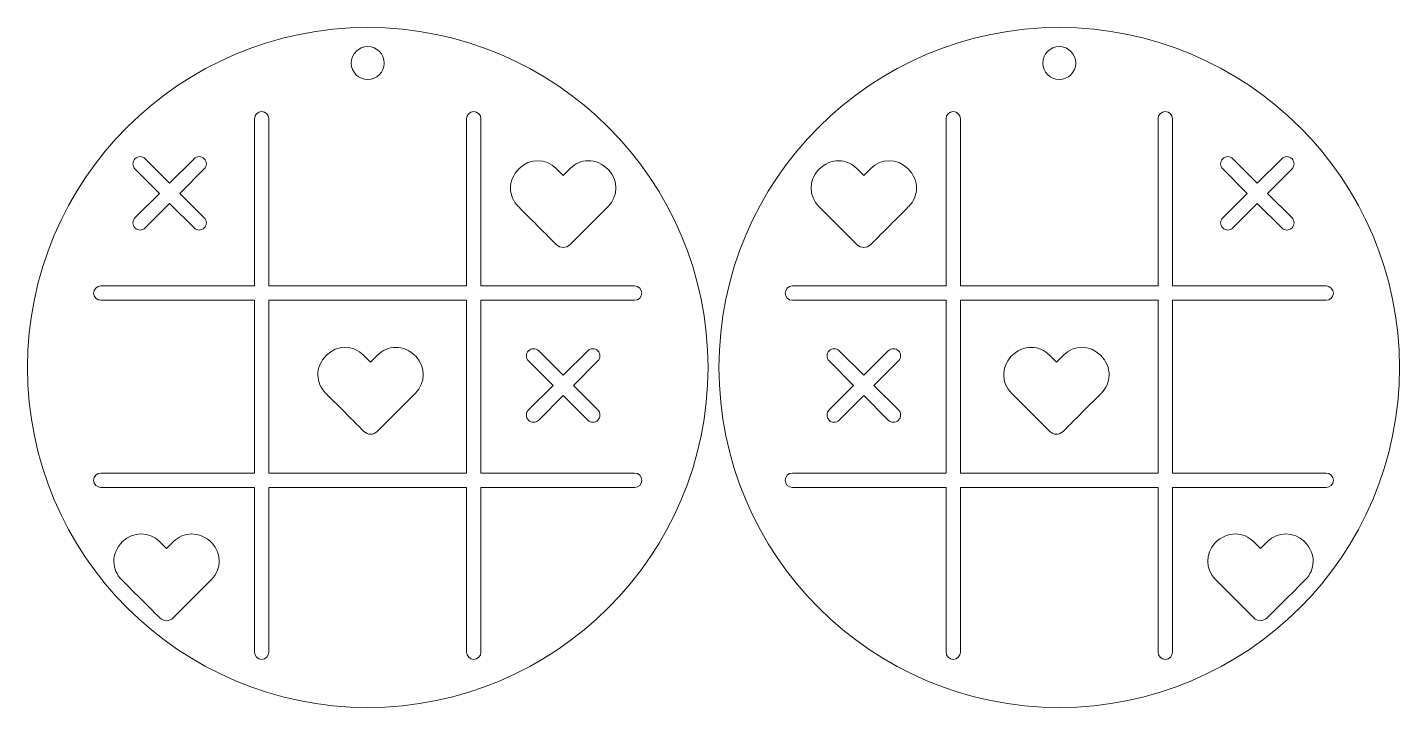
# Model space of a CAD drawing. Header units: inches. Extents: x 4.29 to 8.27, y -8.81 to -6.83.
import ezdxf

# ---------------------------------------------------------------- set-up
doc = ezdxf.new("R2010")
doc.units = ezdxf.units.IN
doc.header["$MEASUREMENT"] = 0
doc.layers.add('_U+0421_U+043B_U+043E_U+0439 1', color=7, linetype='Continuous')

# ---------------------------------------------------------------- blocks, each defined once
blk = doc.blocks.new('block 2')
at = {"layer": '_U+0421_U+043B_U+043E_U+0439 1', "color": 7, "lineweight": 18, "true_color": 0xffffff}
blk.add_lwpolyline([(7.5676, -8.1255), (7.5676, -7.6246), (6.9948, -7.6246), (6.9948, -8.1255), (7.5676, -8.1255)], dxfattribs=at)
blk.add_open_spline([(8.0755, -8.1463), (8.0755, -8.1579), (8.0661, -8.1672), (8.0546, -8.1672), (8.0546, -8.1672), (7.6093, -8.1672), (7.6093, -8.1672), (7.6093, -8.1672), (7.6093, -8.6449), (7.6093, -8.6449), (7.6093, -8.6564), (7.6, -8.6657), (7.5885, -8.6657), (7.577, -8.6657), (7.5676, -8.6564), (7.5676, -8.6449), (7.5676, -8.6449), (7.5676, -8.1672), (7.5676, -8.1672), (7.5676, -8.1672), (6.9948, -8.1672), (6.9948, -8.1672), (6.9948, -8.1672), (6.9948, -8.6449), (6.9948, -8.6449), (6.9948, -8.6564), (6.9855, -8.6657), (6.974, -8.6657), (6.9625, -8.6657), (6.9532, -8.6564), (6.9532, -8.6449), (6.9532, -8.6449), (6.9532, -8.1672), (6.9532, -8.1672), (6.9532, -8.1672), (6.5079, -8.1672), (6.5079, -8.1672), (6.4964, -8.1672), (6.487, -8.1579), (6.487, -8.1463), (6.487, -8.1348), (6.4964, -8.1255), (6.5079, -8.1255), (6.5079, -8.1255), (6.9532, -8.1255), (6.9532, -8.1255), (6.9532, -8.1255), (6.9532, -7.6246), (6.9532, -7.6246), (6.9532, -7.6246), (6.5079, -7.6246), (6.5079, -7.6246), (6.4964, -7.6246), (6.487, -7.6153), (6.487, -7.6038), (6.487, -7.5923), (6.4964, -7.583), (6.5079, -7.583), (6.5079, -7.583), (6.9532, -7.583), (6.9532, -7.583), (6.9532, -7.583), (6.9532, -7.0981), (6.9532, -7.0981), (6.9532, -7.0866), (6.9625, -7.0773), (6.974, -7.0773), (6.9855, -7.0773), (6.9948, -7.0866), (6.9948, -7.0981), (6.9948, -7.0981), (6.9948, -7.583), (6.9948, -7.583), (6.9948, -7.583), (7.5676, -7.583), (7.5676, -7.583), (7.5676, -7.583), (7.5676, -7.0981), (7.5676, -7.0981), (7.5676, -7.0866), (7.577, -7.0773), (7.5885, -7.0773), (7.6, -7.0773), (7.6093, -7.0866), (7.6093, -7.0981), (7.6093, -7.0981), (7.6093, -7.583), (7.6093, -7.583), (7.6093, -7.583), (8.0546, -7.583), (8.0546, -7.583), (8.0661, -7.583), (8.0755, -7.5923), (8.0755, -7.6038), (8.0755, -7.6153), (8.0661, -7.6246), (8.0546, -7.6246), (8.0546, -7.6246), (7.6093, -7.6246), (7.6093, -7.6246), (7.6093, -7.6246), (7.6093, -8.1255), (7.6093, -8.1255), (7.6093, -8.1255), (8.0546, -8.1255), (8.0546, -8.1255), (8.0661, -8.1255), (8.0755, -8.1348), (8.0755, -8.1463)], degree=3, knots=[0, 0, 0, 0, 1, 1, 1, 2, 2, 2, 3, 3, 3, 4, 4, 4, 5, 5, 5, 6, 6, 6, 7, 7, 7, 8, 8, 8, 9, 9, 9, 10, 10, 10, 11, 11, 11, 12, 12, 12, 13, 13, 13, 14, 14, 14, 15, 15, 15, 16, 16, 16, 17, 17, 17, 18, 18, 18, 19, 19, 19, 20, 20, 20, 21, 21, 21, 22, 22, 22, 23, 23, 23, 24, 24, 24, 25, 25, 25, 26, 26, 26, 27, 27, 27, 28, 28, 28, 29, 29, 29, 30, 30, 30, 31, 31, 31, 32, 32, 32, 33, 33, 33, 34, 34, 34, 35, 35, 35, 36, 36, 36, 36], dxfattribs=at)
blk = doc.blocks.new('block 3')
at = {"layer": '_U+0421_U+043B_U+043E_U+0439 1', "color": 7, "lineweight": 18, "true_color": 0xffffff}
blk.add_lwpolyline([(5.5638, -8.1255), (5.5638, -7.6246), (4.991, -7.6246), (4.991, -8.1255), (5.5638, -8.1255)], dxfattribs=at)
blk.add_open_spline([(4.5041, -8.1255), (4.5041, -8.1255), (4.9494, -8.1255), (4.9494, -8.1255), (4.9494, -8.1255), (4.9494, -7.6246), (4.9494, -7.6246), (4.9494, -7.6246), (4.5041, -7.6246), (4.5041, -7.6246), (4.4925, -7.6246), (4.4832, -7.6153), (4.4832, -7.6038), (4.4832, -7.5923), (4.4925, -7.583), (4.5041, -7.583), (4.5041, -7.583), (4.9494, -7.583), (4.9494, -7.583), (4.9494, -7.583), (4.9494, -7.0981), (4.9494, -7.0981), (4.9494, -7.0866), (4.9587, -7.0773), (4.9702, -7.0773), (4.9817, -7.0773), (4.991, -7.0866), (4.991, -7.0981), (4.991, -7.0981), (4.991, -7.583), (4.991, -7.583), (4.991, -7.583), (5.5638, -7.583), (5.5638, -7.583), (5.5638, -7.583), (5.5638, -7.0981), (5.5638, -7.0981), (5.5638, -7.0866), (5.5732, -7.0773), (5.5847, -7.0773), (5.5962, -7.0773), (5.6055, -7.0866), (5.6055, -7.0981), (5.6055, -7.0981), (5.6055, -7.583), (5.6055, -7.583), (5.6055, -7.583), (6.0508, -7.583), (6.0508, -7.583), (6.0623, -7.583), (6.0717, -7.5923), (6.0717, -7.6038), (6.0717, -7.6153), (6.0623, -7.6246), (6.0508, -7.6246), (6.0508, -7.6246), (5.6055, -7.6246), (5.6055, -7.6246), (5.6055, -7.6246), (5.6055, -8.1255), (5.6055, -8.1255), (5.6055, -8.1255), (6.0508, -8.1255), (6.0508, -8.1255), (6.0623, -8.1255), (6.0717, -8.1348), (6.0717, -8.1463), (6.0717, -8.1579), (6.0623, -8.1672), (6.0508, -8.1672), (6.0508, -8.1672), (5.6055, -8.1672), (5.6055, -8.1672), (5.6055, -8.1672), (5.6055, -8.6449), (5.6055, -8.6449), (5.6055, -8.6564), (5.5962, -8.6657), (5.5847, -8.6657), (5.5732, -8.6657), (5.5638, -8.6564), (5.5638, -8.6449), (5.5638, -8.6449), (5.5638, -8.1672), (5.5638, -8.1672), (5.5638, -8.1672), (4.991, -8.1672), (4.991, -8.1672), (4.991, -8.1672), (4.991, -8.6449), (4.991, -8.6449), (4.991, -8.6564), (4.9817, -8.6657), (4.9702, -8.6657), (4.9587, -8.6657), (4.9494, -8.6564), (4.9494, -8.6449), (4.9494, -8.6449), (4.9494, -8.1672), (4.9494, -8.1672), (4.9494, -8.1672), (4.5041, -8.1672), (4.5041, -8.1672), (4.4925, -8.1672), (4.4832, -8.1579), (4.4832, -8.1463), (4.4832, -8.1348), (4.4925, -8.1255), (4.5041, -8.1255)], degree=3, knots=[0, 0, 0, 0, 1, 1, 1, 2, 2, 2, 3, 3, 3, 4, 4, 4, 5, 5, 5, 6, 6, 6, 7, 7, 7, 8, 8, 8, 9, 9, 9, 10, 10, 10, 11, 11, 11, 12, 12, 12, 13, 13, 13, 14, 14, 14, 15, 15, 15, 16, 16, 16, 17, 17, 17, 18, 18, 18, 19, 19, 19, 20, 20, 20, 21, 21, 21, 22, 22, 22, 23, 23, 23, 24, 24, 24, 25, 25, 25, 26, 26, 26, 27, 27, 27, 28, 28, 28, 29, 29, 29, 30, 30, 30, 31, 31, 31, 32, 32, 32, 33, 33, 33, 34, 34, 34, 35, 35, 35, 36, 36, 36, 36], dxfattribs=at)

msp = doc.modelspace()

# ---------------------------------------------------------------- linework, layer by layer
at = {"layer": '_U+0421_U+043B_U+043E_U+0439 1', "color": 242, "lineweight": 18, "true_color": 0xc1272d}
for points in [[(5.2774, -6.8333), (5.8212, -6.8333), (6.2636, -7.2756), (6.2636, -7.8194), (6.2636, -8.3631), (5.8212, -8.8055), (5.2774, -8.8055), (4.7337, -8.8055), (4.2913, -8.3631), (4.2913, -7.8194), (4.2913, -7.2756), (4.7337, -6.8333), (5.2774, -6.8333)], [(8.2674, -7.8194), (8.2674, -8.3631), (7.825, -8.8055), (7.2812, -8.8055), (6.7375, -8.8055), (6.2951, -8.3631), (6.2951, -7.8194), (6.2951, -7.2756), (6.7375, -6.8333), (7.2812, -6.8333), (7.825, -6.8333), (8.2674, -7.2756), (8.2674, -7.8194)], [(5.2773, -6.8889), (5.251, -6.889), (5.2297, -6.9104), (5.2298, -6.9368), (5.2298, -6.9631), (5.2512, -6.9844), (5.2776, -6.9843), (5.3039, -6.9843), (5.3252, -6.9628), (5.3251, -6.9365), (5.3251, -6.9102), (5.3037, -6.8889), (5.2773, -6.8889)], [(7.2336, -6.9365), (7.2335, -6.9628), (7.2548, -6.9843), (7.2811, -6.9843), (7.3075, -6.9844), (7.3289, -6.9631), (7.3289, -6.9368), (7.329, -6.9104), (7.3077, -6.889), (7.2814, -6.8889), (7.255, -6.8889), (7.2336, -6.9102), (7.2336, -6.9365)]]:
    msp.add_open_spline(points, degree=3, knots=[0, 0, 0, 0, 1, 1, 1, 2, 2, 2, 3, 3, 3, 4, 4, 4, 4], dxfattribs=at)
at = {"layer": '_U+0421_U+043B_U+043E_U+0439 1', "color": 7, "lineweight": 18, "true_color": 0xffffff}
for points, knots in [([(4.8039, -7.3854), (4.8039, -7.3854), (4.7329, -7.3144), (4.7329, -7.3144), (4.7329, -7.3144), (4.8039, -7.2434), (4.8039, -7.2434), (4.812, -7.2352), (4.812, -7.222), (4.8039, -7.2139), (4.7958, -7.2058), (4.7826, -7.2058), (4.7745, -7.2139), (4.7745, -7.2139), (4.7034, -7.2849), (4.7034, -7.2849), (4.7034, -7.2849), (4.6324, -7.2139), (4.6324, -7.2139), (4.6243, -7.2058), (4.6111, -7.2058), (4.603, -7.2139), (4.5949, -7.222), (4.5949, -7.2352), (4.603, -7.2434), (4.603, -7.2434), (4.674, -7.3144), (4.674, -7.3144), (4.674, -7.3144), (4.603, -7.3854), (4.603, -7.3854), (4.5949, -7.3935), (4.5949, -7.4067), (4.603, -7.4148), (4.6071, -7.4189), (4.6124, -7.4209), (4.6177, -7.4209), (4.623, -7.4209), (4.6284, -7.4189), (4.6324, -7.4148), (4.6324, -7.4148), (4.7034, -7.3438), (4.7034, -7.3438), (4.7034, -7.3438), (4.7745, -7.4148), (4.7745, -7.4148), (4.7785, -7.4189), (4.7839, -7.4209), (4.7892, -7.4209), (4.7945, -7.4209), (4.7998, -7.4189), (4.8039, -7.4148), (4.812, -7.4067), (4.812, -7.3935), (4.8039, -7.3854)], [0, 0, 0, 0, 1, 1, 1, 2, 2, 2, 3, 3, 3, 4, 4, 4, 5, 5, 5, 6, 6, 6, 7, 7, 7, 8, 8, 8, 9, 9, 9, 10, 10, 10, 11, 11, 11, 12, 12, 12, 13, 13, 13, 14, 14, 14, 15, 15, 15, 16, 16, 16, 17, 17, 17, 18, 18, 18, 18]), ([(5.8631, -7.4634), (5.8524, -7.4741), (5.8352, -7.4741), (5.8245, -7.4634), (5.7902, -7.4291), (5.725, -7.3639), (5.7132, -7.3521), (5.686, -7.3249), (5.6803, -7.2786), (5.7165, -7.242), (5.746, -7.2125), (5.7938, -7.2125), (5.8234, -7.242), (5.8234, -7.242), (5.8438, -7.2624), (5.8438, -7.2624), (5.8438, -7.2624), (5.8642, -7.242), (5.8642, -7.242), (5.8916, -7.2146), (5.9391, -7.2087), (5.9757, -7.2466), (6.0042, -7.2761), (6.0034, -7.3232), (5.9744, -7.3521), (5.9744, -7.3521), (5.8631, -7.4634), (5.8631, -7.4634)], [0, 0, 0, 0, 1, 1, 1, 2, 2, 2, 3, 3, 3, 4, 4, 4, 5, 5, 5, 6, 6, 6, 7, 7, 7, 8, 8, 8, 9, 9, 9, 9]), ([(6.5843, -7.3521), (6.5553, -7.3232), (6.5545, -7.2761), (6.583, -7.2466), (6.6196, -7.2087), (6.6671, -7.2146), (6.6945, -7.242), (6.6945, -7.242), (6.7149, -7.2624), (6.7149, -7.2624), (6.7149, -7.2624), (6.7353, -7.242), (6.7353, -7.242), (6.7649, -7.2125), (6.8127, -7.2125), (6.8422, -7.242), (6.8784, -7.2786), (6.8727, -7.3249), (6.8455, -7.3521), (6.8337, -7.3639), (6.7685, -7.4291), (6.7342, -7.4634), (6.7235, -7.4741), (6.7063, -7.4741), (6.6956, -7.4634), (6.6956, -7.4634), (6.5843, -7.3521), (6.5843, -7.3521)], [0, 0, 0, 0, 1, 1, 1, 2, 2, 2, 3, 3, 3, 4, 4, 4, 5, 5, 5, 6, 6, 6, 7, 7, 7, 8, 8, 8, 9, 9, 9, 9]), ([(7.7548, -7.4148), (7.7588, -7.4189), (7.7642, -7.4209), (7.7695, -7.4209), (7.7748, -7.4209), (7.7802, -7.4189), (7.7842, -7.4148), (7.7842, -7.4148), (7.8552, -7.3438), (7.8552, -7.3438), (7.8552, -7.3438), (7.9262, -7.4148), (7.9262, -7.4148), (7.9303, -7.4189), (7.9356, -7.4209), (7.941, -7.4209), (7.9463, -7.4209), (7.9516, -7.4189), (7.9557, -7.4148), (7.9638, -7.4067), (7.9638, -7.3935), (7.9557, -7.3854), (7.9557, -7.3854), (7.8847, -7.3144), (7.8847, -7.3144), (7.8847, -7.3144), (7.9557, -7.2434), (7.9557, -7.2434), (7.9638, -7.2352), (7.9638, -7.222), (7.9557, -7.2139), (7.9476, -7.2058), (7.9344, -7.2058), (7.9262, -7.2139), (7.9262, -7.2139), (7.8552, -7.2849), (7.8552, -7.2849), (7.8552, -7.2849), (7.7842, -7.2139), (7.7842, -7.2139), (7.7761, -7.2058), (7.7629, -7.2058), (7.7548, -7.2139), (7.7466, -7.222), (7.7466, -7.2352), (7.7548, -7.2434), (7.7548, -7.2434), (7.8258, -7.3144), (7.8258, -7.3144), (7.8258, -7.3144), (7.7548, -7.3854), (7.7548, -7.3854), (7.7466, -7.3935), (7.7466, -7.4067), (7.7548, -7.4148)], [0, 0, 0, 0, 1, 1, 1, 2, 2, 2, 3, 3, 3, 4, 4, 4, 5, 5, 5, 6, 6, 6, 7, 7, 7, 8, 8, 8, 9, 9, 9, 10, 10, 10, 11, 11, 11, 12, 12, 12, 13, 13, 13, 14, 14, 14, 15, 15, 15, 16, 16, 16, 17, 17, 17, 18, 18, 18, 18]), ([(5.1551, -7.8934), (5.1669, -7.9052), (5.232, -7.9704), (5.2664, -8.0047), (5.277, -8.0154), (5.2943, -8.0154), (5.305, -8.0047), (5.305, -8.0047), (5.4163, -7.8934), (5.4163, -7.8934), (5.4452, -7.8644), (5.4461, -7.8174), (5.4176, -7.7879), (5.381, -7.75), (5.3335, -7.7559), (5.3061, -7.7832), (5.3061, -7.7832), (5.2857, -7.8037), (5.2857, -7.8037), (5.2857, -7.8037), (5.2652, -7.7832), (5.2652, -7.7832), (5.2357, -7.7537), (5.1879, -7.7537), (5.1584, -7.7832), (5.1222, -7.8198), (5.1278, -7.8662), (5.1551, -7.8934)], [0, 0, 0, 0, 1, 1, 1, 2, 2, 2, 3, 3, 3, 4, 4, 4, 5, 5, 5, 6, 6, 6, 7, 7, 7, 8, 8, 8, 9, 9, 9, 9]), ([(7.4003, -7.7832), (7.3708, -7.7537), (7.323, -7.7537), (7.2934, -7.7832), (7.2934, -7.7832), (7.273, -7.8037), (7.273, -7.8037), (7.273, -7.8037), (7.2526, -7.7832), (7.2526, -7.7832), (7.2252, -7.7559), (7.1777, -7.75), (7.1411, -7.7879), (7.1126, -7.8174), (7.1134, -7.8644), (7.1424, -7.8934), (7.1424, -7.8934), (7.2537, -8.0047), (7.2537, -8.0047), (7.2644, -8.0154), (7.2817, -8.0154), (7.2923, -8.0047), (7.3267, -7.9704), (7.3918, -7.9052), (7.4036, -7.8934), (7.4308, -7.8662), (7.4365, -7.8198), (7.4003, -7.7832)], [0, 0, 0, 0, 1, 1, 1, 2, 2, 2, 3, 3, 3, 4, 4, 4, 5, 5, 5, 6, 6, 6, 7, 7, 7, 8, 8, 8, 9, 9, 9, 9]), ([(5.9443, -7.9425), (5.9443, -7.9425), (5.8733, -7.8715), (5.8733, -7.8715), (5.8733, -7.8715), (5.9443, -7.8005), (5.9443, -7.8005), (5.9524, -7.7923), (5.9524, -7.7791), (5.9443, -7.771), (5.9361, -7.7629), (5.923, -7.7629), (5.9148, -7.771), (5.9148, -7.771), (5.8438, -7.842), (5.8438, -7.842), (5.8438, -7.842), (5.7728, -7.771), (5.7728, -7.771), (5.7647, -7.7629), (5.7515, -7.7629), (5.7434, -7.771), (5.7352, -7.7791), (5.7352, -7.7923), (5.7434, -7.8005), (5.7434, -7.8005), (5.8144, -7.8715), (5.8144, -7.8715), (5.8144, -7.8715), (5.7434, -7.9425), (5.7434, -7.9425), (5.7352, -7.9506), (5.7352, -7.9638), (5.7434, -7.9719), (5.7474, -7.976), (5.7528, -7.978), (5.7581, -7.978), (5.7634, -7.978), (5.7688, -7.976), (5.7728, -7.9719), (5.7728, -7.9719), (5.8438, -7.9009), (5.8438, -7.9009), (5.8438, -7.9009), (5.9148, -7.9719), (5.9148, -7.9719), (5.9189, -7.976), (5.9242, -7.978), (5.9296, -7.978), (5.9349, -7.978), (5.9402, -7.976), (5.9443, -7.9719), (5.9524, -7.9638), (5.9524, -7.9506), (5.9443, -7.9425)], [0, 0, 0, 0, 1, 1, 1, 2, 2, 2, 3, 3, 3, 4, 4, 4, 5, 5, 5, 6, 6, 6, 7, 7, 7, 8, 8, 8, 9, 9, 9, 10, 10, 10, 11, 11, 11, 12, 12, 12, 13, 13, 13, 14, 14, 14, 15, 15, 15, 16, 16, 16, 17, 17, 17, 18, 18, 18, 18]), ([(6.6144, -7.9719), (6.6185, -7.976), (6.6238, -7.978), (6.6291, -7.978), (6.6345, -7.978), (6.6398, -7.976), (6.6439, -7.9719), (6.6439, -7.9719), (6.7149, -7.9009), (6.7149, -7.9009), (6.7149, -7.9009), (6.7859, -7.9719), (6.7859, -7.9719), (6.7899, -7.976), (6.7953, -7.978), (6.8006, -7.978), (6.8059, -7.978), (6.8113, -7.976), (6.8153, -7.9719), (6.8235, -7.9638), (6.8235, -7.9506), (6.8153, -7.9425), (6.8153, -7.9425), (6.7443, -7.8715), (6.7443, -7.8715), (6.7443, -7.8715), (6.8153, -7.8005), (6.8153, -7.8005), (6.8235, -7.7923), (6.8235, -7.7791), (6.8153, -7.771), (6.8072, -7.7629), (6.794, -7.7629), (6.7859, -7.771), (6.7859, -7.771), (6.7149, -7.842), (6.7149, -7.842), (6.7149, -7.842), (6.6439, -7.771), (6.6439, -7.771), (6.6357, -7.7629), (6.6225, -7.7629), (6.6144, -7.771), (6.6063, -7.7791), (6.6063, -7.7923), (6.6144, -7.8005), (6.6144, -7.8005), (6.6854, -7.8715), (6.6854, -7.8715), (6.6854, -7.8715), (6.6144, -7.9425), (6.6144, -7.9425), (6.6063, -7.9506), (6.6063, -7.9638), (6.6144, -7.9719)], [0, 0, 0, 0, 1, 1, 1, 2, 2, 2, 3, 3, 3, 4, 4, 4, 5, 5, 5, 6, 6, 6, 7, 7, 7, 8, 8, 8, 9, 9, 9, 10, 10, 10, 11, 11, 11, 12, 12, 12, 13, 13, 13, 14, 14, 14, 15, 15, 15, 16, 16, 16, 17, 17, 17, 18, 18, 18, 18]), ([(4.5671, -8.3241), (4.5309, -8.3607), (4.5366, -8.407), (4.5638, -8.4343), (4.5757, -8.4461), (4.6408, -8.5112), (4.6751, -8.5455), (4.6858, -8.5562), (4.7031, -8.5562), (4.7138, -8.5455), (4.7138, -8.5455), (4.825, -8.4343), (4.825, -8.4343), (4.854, -8.4053), (4.8548, -8.3582), (4.8264, -8.3288), (4.7898, -8.2909), (4.7422, -8.2967), (4.7149, -8.3241), (4.7149, -8.3241), (4.6944, -8.3445), (4.6944, -8.3445), (4.6944, -8.3445), (4.674, -8.3241), (4.674, -8.3241), (4.6445, -8.2946), (4.5967, -8.2946), (4.5671, -8.3241)], [0, 0, 0, 0, 1, 1, 1, 2, 2, 2, 3, 3, 3, 4, 4, 4, 5, 5, 5, 6, 6, 6, 7, 7, 7, 8, 8, 8, 9, 9, 9, 9]), ([(7.8847, -8.3241), (7.8847, -8.3241), (7.8642, -8.3445), (7.8642, -8.3445), (7.8642, -8.3445), (7.8438, -8.3241), (7.8438, -8.3241), (7.8165, -8.2967), (7.7689, -8.2909), (7.7323, -8.3288), (7.7039, -8.3582), (7.7047, -8.4053), (7.7337, -8.4343), (7.7337, -8.4343), (7.8449, -8.5455), (7.8449, -8.5455), (7.8556, -8.5562), (7.8729, -8.5562), (7.8835, -8.5455), (7.9179, -8.5112), (7.983, -8.4461), (7.9948, -8.4343), (8.0221, -8.407), (8.0278, -8.3607), (7.9916, -8.3241), (7.962, -8.2946), (7.9142, -8.2946), (7.8847, -8.3241)], [0, 0, 0, 0, 1, 1, 1, 2, 2, 2, 3, 3, 3, 4, 4, 4, 5, 5, 5, 6, 6, 6, 7, 7, 7, 8, 8, 8, 9, 9, 9, 9])]:
    msp.add_open_spline(points, degree=3, knots=knots, dxfattribs=at)

# ---------------------------------------------------------------- block references
at = {"layer": '_U+0421_U+043B_U+043E_U+0439 1'}
for name in ['block 3', 'block 2']:
    msp.add_blockref(name, (0, 0), dxfattribs=at)

doc.saveas('drawing.dxf')
